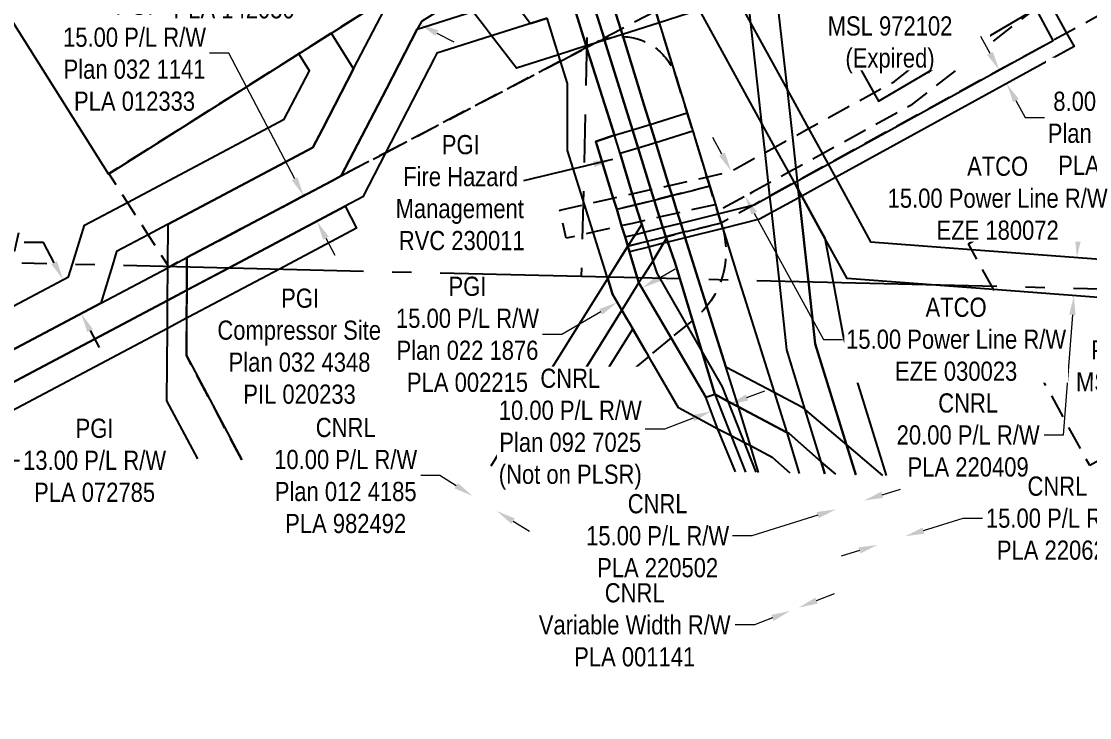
# Model space of a CAD drawing. Extents: x 392739 to 396293, y 6076770 to 6079693.
# Drawn here: x 393397 to 393954, y 6076770 to 6077133 of the extents above; entities that cross this region are included whole.
import ezdxf

# ---------------------------------------------------------------- set-up
doc = ezdxf.new("R2010")
doc.units = 0
doc.header["$LTSCALE"] = 5
doc.header["$PDSIZE"] = 0.5
for name, pattern in [('foc-ACCESSROAD', [3.75, 2.5, -1.25]), ('foc-FLOWLINE', [3.75, 2.5, -1.25]), ('foc-LSD', [8, 5, -3]), ('foc-QUARTERLINE', [33, 25, -3, 2, -3])]:
    doc.linetypes.add(name, pattern=pattern)
doc.layers.get('Defpoints').update_dxf_attribs({"color": 9})
for name, color, linetype in [('AS-TELUS', 224, 'foc-TEL'), ('C-RW', 13, 'Continuous'), ('C-WS', 13, 'foc-ACCESSROAD'), ('F-AR', 190, 'foc-ACCESSROAD'), ('F-EZE', 190, 'foc-FLOWLINE'), ('F-RW', 190, 'Continuous'), ('F-VCE', 190, 'foc-FLOWLINE'), ('F-WS', 190, 'foc-ACCESSROAD'), ('L-SECQ', 8, 'foc-QUARTERLINE'), ('L-SECTION-LSD', 7, 'foc-LSD')]:
    doc.layers.add(name, color=color, linetype=linetype)
for name, color, linetype, lineweight in [('C-AR-T', 13, 'Continuous', 9), ('C-RW-T', 13, 'Continuous', 9), ('C-WS-T', 13, 'Continuous', 9), ('F-RW-T', 190, 'Continuous', 9), ('F-WS-T', 190, 'Continuous', 9)]:
    doc.layers.add(name, color=color, linetype=linetype, lineweight=lineweight)
doc.styles.add('80CG', font='ARIALN.TTF', dxfattribs={"height": 10})
doc.styles.add('80L', font='ARIALN.TTF', dxfattribs={"height": 10})
doc.styles.add('foc-LtypeFont', font='ARIALN.TTF', dxfattribs={"height": 7.35})
doc.linetypes.add('foc-TEL', pattern='A,2,-1,["T",foc-LtypeFont,S=0.2,R=0,X=-0.425,Y=-0.75],-1.24,8', length=12.24)
doc.dimstyles.new('Compass 5 000', dxfattribs={"dimscale": 5, "dimtxt": 9, "dimasz": 2, "dimexe": 0.2, "dimexo": 0.0625, "dimgap": 0.5, "dimtad": 0, "dimtih": 1, "dimtoh": 1, "dimzin": 0, "dimdsep": 46, "dimtxsty": '80CG', "dimcen": 0.1, "dimse1": 1, "dimse2": 1, "dimclrd": 256, "dimclrt": 256, "dimaunit": 1, "dimadec": 4, "dimazin": 0, "dimtfac": 0.06, "dimtofl": 0, "dimtmove": 0, "dimatfit": 1, "dimfxl": 0.2, "dimtolj": 1, "dimtzin": 0, "dimlwd": -1, "dimarcsym": 0})

# ---------------------------------------------------------------- blocks, each defined once
blk = doc.blocks.new('*D27')
at = {"layer": 'Defpoints', "color": 0, "transparency": 16777216}
for p in [(393396.43, 6076986.44), (393428.4, 6076980.71), (393405.77, 6076968.76)]:
    blk.add_point(p, dxfattribs=at)
at = {"layer": 'F-AR', "transparency": 16777216}
for p, q in [((393408.78, 6077017.84), (393398.78, 6077017.84)), ((393414.39, 6077007.24), (393408.78, 6077017.84)), ((393433.07, 6076971.87), (393437.74, 6076963.03))]:
    blk.add_line(p, q, dxfattribs=at)
for points in [[(393415.86, 6077008.01), (393412.91, 6077006.46), (393419.06, 6076998.39)], [(393434.54, 6076972.65), (393431.6, 6076971.09), (393428.4, 6076980.71)]]:
    blk.add_solid(points, dxfattribs=at)
at = {"layer": 'F-AR', "transparency": 16777216, "insert": (393359.24, 6077017.84), "char_height": 10, "attachment_point": 5, "style": '80CG', "bg_fill": 3, "box_fill_scale": 1.1, "bg_fill_color": 256, "bg_fill_true_color": 13158600, "bg_fill_transparency": 0}
blk.add_mtext('\\A1;Shell\\P20.00 P/L R/W\\PPLA 160518', dxfattribs=at)
blk = doc.blocks.new('*D33')
at = {"layer": 'Defpoints', "color": 0, "transparency": 16777216}
for p in [(393544.32, 6077042.09), (393545.46, 6077042.69), (393552.42, 6077029.44)]:
    blk.add_point(p, dxfattribs=at)
at = {"layer": 'F-RW-T', "transparency": 16777216}
for p, q in [((393505.33, 6077116.33), (393495.33, 6077116.33)), ((393539.67, 6077050.94), (393505.33, 6077116.33)), ((393555.93, 6077019.98), (393560.58, 6077011.13))]:
    blk.add_line(p, q, dxfattribs=at)
for points in [[(393541.14, 6077051.72), (393538.19, 6077050.17), (393544.32, 6077042.09)], [(393557.4, 6077020.76), (393554.45, 6077019.21), (393551.28, 6077028.83)]]:
    blk.add_solid(points, dxfattribs=at)
at = {"layer": 'F-RW-T', "transparency": 16777216, "insert": (393456.24, 6077116.33), "char_height": 10, "attachment_point": 5, "style": '80CG'}
blk.add_mtext('\\A1;PGI\\P15.00 P/L R/W\\PPlan 032 1141\\PPLA 012333', dxfattribs=at)
blk = doc.blocks.new('*D47')
at = {"layer": 'Defpoints', "color": 0, "transparency": 16777216}
for p in [(393775.52, 6077059.66), (393782.72, 6077046.5), (393774.24, 6077041.85)]:
    blk.add_point(p, dxfattribs=at)
at = {"layer": 'F-RW-T', "transparency": 16777216}
for p, q in [((393762.23, 6077063.78), (393757.43, 6077072.55)), ((393779.04, 6077033.08), (393815.06, 6076967.29)), ((393815.06, 6076967.29), (393825.06, 6076967.29))]:
    blk.add_line(p, q, dxfattribs=at)
for points in [[(393763.7, 6077064.58), (393760.77, 6077062.98), (393767.04, 6077055.01)], [(393780.5, 6077033.88), (393777.58, 6077032.28), (393774.24, 6077041.85)]]:
    blk.add_solid(points, dxfattribs=at)
at = {"layer": 'F-RW-T', "transparency": 16777216, "insert": (393884.2, 6076967.29), "char_height": 10, "attachment_point": 5, "style": '80CG', "bg_fill": 3, "box_fill_scale": 1.1, "bg_fill_color": 256, "bg_fill_true_color": 13158600, "bg_fill_transparency": 0}
blk.add_mtext('\\A1;ATCO\\P15.00 Power Line R/W\\PEZE 030023', dxfattribs=at)
blk = doc.blocks.new('*D48')
at = {"layer": 'Defpoints', "color": 0, "transparency": 16777216}
for p in [(394037.68, 6077046.21), (394053.28, 6077038.74), (394038.32, 6077037.62)]:
    blk.add_point(p, dxfattribs=at)
at = {"layer": 'F-RW-T', "transparency": 16777216}
for p, q in [((394062.61, 6077048.07), (394072.58, 6077048.81)), ((394027.71, 6077045.46), (393964.97, 6077040.78))]:
    blk.add_line(p, q, dxfattribs=at)
for points in [[(394062.49, 6077049.73), (394062.73, 6077046.4), (394052.64, 6077047.32)], [(394027.59, 6077047.12), (394027.83, 6077043.8), (394037.68, 6077046.21)]]:
    blk.add_solid(points, dxfattribs=at)
at = {"layer": 'F-RW-T', "transparency": 16777216, "insert": (393905.83, 6077040.78), "char_height": 10, "attachment_point": 5, "style": '80CG', "bg_fill": 3, "box_fill_scale": 1.1, "bg_fill_color": 256, "bg_fill_true_color": 13158600, "bg_fill_transparency": 0}
blk.add_mtext('\\A1;ATCO\\P15.00 Power Line R/W\\PEZE 180072', dxfattribs=at)
blk = doc.blocks.new('*D50')
at = {"layer": 'Defpoints', "color": 0, "transparency": 16777216}
for p in [(393910.58, 6077100.48), (393830.97, 6077066), (393834.83, 6077058.96)]:
    blk.add_point(p, dxfattribs=at)
at = {"layer": 'F-RW-T', "transparency": 16777216}
for p, q in [((393901.91, 6077116.29), (393897.1, 6077125.06)), ((393915.38, 6077091.71), (393920.19, 6077082.94)), ((393920.19, 6077082.94), (393930.19, 6077082.94))]:
    blk.add_line(p, q, dxfattribs=at)
for points in [[(393903.37, 6077117.09), (393900.45, 6077115.49), (393906.72, 6077107.52)], [(393916.84, 6077092.51), (393913.92, 6077090.91), (393910.58, 6077100.48)]]:
    blk.add_solid(points, dxfattribs=at)
at = {"layer": 'F-RW-T', "transparency": 16777216, "insert": (393968.89, 6077082.94), "char_height": 10, "attachment_point": 5, "style": '80CG', "bg_fill": 3, "box_fill_scale": 1.1, "bg_fill_color": 256, "bg_fill_true_color": 13158600, "bg_fill_transparency": 0}
blk.add_mtext('\\A1;PGI\\P8.00 P/L R/W\\PPlan 032 4362\\PPLA 030844', dxfattribs=at)
blk = doc.blocks.new('*D57')
at = {"layer": 'Defpoints', "color": 0, "transparency": 16777216}
for p in [(393707.72, 6076986.61), (393725.6, 6076985.41), (393712.72, 6076977.96)]:
    blk.add_point(p, dxfattribs=at)
at = {"layer": 'F-RW-T', "transparency": 16777216}
for p, q in [((393729.25, 6076999.06), (393737.91, 6077004.07)), ((393699.06, 6076981.6), (393678.77, 6076969.86)), ((393678.77, 6076969.86), (393668.77, 6076969.86))]:
    blk.add_line(p, q, dxfattribs=at)
for points in [[(393728.42, 6077000.5), (393730.09, 6076997.62), (393720.6, 6076994.05)], [(393698.23, 6076983.04), (393699.9, 6076980.16), (393707.72, 6076986.61)]]:
    blk.add_solid(points, dxfattribs=at)
at = {"layer": 'F-RW-T', "transparency": 16777216, "insert": (393629.68, 6076969.86), "char_height": 10, "attachment_point": 5, "style": '80CG'}
blk.add_mtext('\\A1;\\A1;PGI\\P15.00 P/L R/W\\PPlan 022 1876\\PPLA 002215', dxfattribs=at)
blk = doc.blocks.new('*D61')
at = {"layer": 'Defpoints', "color": 0, "transparency": 16777216}
for p in [(393400.32, 6076948.86), (393406.37, 6076937.45), (393376.97, 6076921.87)]:
    blk.add_point(p, dxfattribs=at)
at = {"layer": 'F-AR', "transparency": 16777216}
for p, q in [((393366.24, 6076942.11), (393361.56, 6076950.95)), ((393381.65, 6076913.03), (393386.34, 6076904.2)), ((393386.34, 6076904.2), (393396.34, 6076904.2))]:
    blk.add_line(p, q, dxfattribs=at)
for points in [[(393367.71, 6076942.89), (393364.77, 6076941.33), (393370.93, 6076933.27)], [(393383.13, 6076913.81), (393380.18, 6076912.25), (393376.97, 6076921.87)]]:
    blk.add_solid(points, dxfattribs=at)
at = {"layer": 'F-AR', "transparency": 16777216, "insert": (393435.42, 6076904.2), "char_height": 10, "attachment_point": 5, "style": '80CG', "bg_fill": 3, "box_fill_scale": 1.1, "bg_fill_color": 256, "bg_fill_true_color": 13158600, "bg_fill_transparency": 0}
blk.add_mtext('\\A1;PGI\\P13.00 P/L R/W\\PPLA 072785', dxfattribs=at)
blk = doc.blocks.new('*D67')
at = {"layer": 'C-AR-T', "transparency": 16777216}
for p, q in [((393947.82, 6077019.94), (393948.57, 6077029.91)), ((393944.78, 6076980.06), (393940.02, 6076917.41)), ((393940.02, 6076917.41), (393930.02, 6076917.41))]:
    blk.add_line(p, q, dxfattribs=at)
for points in [[(393946.15, 6077020.07), (393949.48, 6077019.81), (393947.06, 6077009.97)], [(393943.12, 6076980.19), (393946.45, 6076979.93), (393945.54, 6076990.03)]]:
    blk.add_solid(points, dxfattribs=at)
at = {"layer": 'Defpoints', "color": 0, "transparency": 16777216}
for p in [(393947.86, 6077009.91), (393945.54, 6076990.03), (393946.35, 6076989.97)]:
    blk.add_point(p, dxfattribs=at)
at = {"layer": 'C-AR-T', "transparency": 16777216, "insert": (393890.48, 6076917.41), "char_height": 10, "attachment_point": 5, "style": '80CG'}
blk.add_mtext('\\A1;CNRL\\P20.00 P/L R/W\\PPLA 220409', dxfattribs=at)
blk = doc.blocks.new('*D68')
at = {"layer": 'C-AR-T', "transparency": 16777216}
for p, q in [((393845.7, 6076886.29), (393855.24, 6076889.29)), ((393812.15, 6076875.73), (393777.81, 6076864.92)), ((393777.81, 6076864.92), (393767.81, 6076864.92))]:
    blk.add_line(p, q, dxfattribs=at)
for points in [[(393845.2, 6076887.88), (393846.2, 6076884.7), (393836.16, 6076883.29)], [(393811.65, 6076877.32), (393812.65, 6076874.14), (393821.69, 6076878.73)]]:
    blk.add_solid(points, dxfattribs=at)
at = {"layer": 'Defpoints', "color": 0, "transparency": 16777216}
for p in [(393821.69, 6076878.73), (393824.1, 6076871.07), (393838.58, 6076875.62)]:
    blk.add_point(p, dxfattribs=at)
at = {"layer": 'C-AR-T', "transparency": 16777216, "insert": (393728.73, 6076864.92), "char_height": 10, "attachment_point": 5, "style": '80CG'}
blk.add_mtext('\\A1;CNRL\\P15.00 P/L R/W\\PPLA 220502', dxfattribs=at)
blk = doc.blocks.new('*D69')
at = {"layer": 'C-AR-T', "transparency": 16777216}
for p, q in [((393867.23, 6076867.64), (393887.89, 6076874.06)), ((393887.89, 6076874.06), (393897.89, 6076874.06)), ((393833.81, 6076857.26), (393824.26, 6076854.29))]:
    blk.add_line(p, q, dxfattribs=at)
for points in [[(393866.73, 6076869.23), (393867.72, 6076866.05), (393857.68, 6076864.67)], [(393833.31, 6076858.85), (393834.3, 6076855.67), (393843.36, 6076860.23)]]:
    blk.add_solid(points, dxfattribs=at)
at = {"layer": 'Defpoints', "color": 0, "transparency": 16777216}
for p in [(393857.68, 6076864.67), (393861.51, 6076852.32), (393847.2, 6076847.87)]:
    blk.add_point(p, dxfattribs=at)
at = {"layer": 'C-AR-T', "transparency": 16777216, "insert": (393936.98, 6076874.06), "char_height": 10, "attachment_point": 5, "style": '80CG'}
blk.add_mtext('\\A1;CNRL\\P15.00 P/L R/W\\PPLA 220622', dxfattribs=at)
blk = doc.blocks.new('*D74')
at = {"layer": 'C-RW-T', "transparency": 16777216}
for p, q in [((393615.3, 6076896.3), (393605.3, 6076896.3)), ((393623.79, 6076891.01), (393615.3, 6076896.3)), ((393653.45, 6076872.54), (393661.94, 6076867.26))]:
    blk.add_line(p, q, dxfattribs=at)
for points in [[(393624.67, 6076892.43), (393622.91, 6076889.6), (393632.28, 6076885.73)], [(393654.33, 6076873.96), (393652.57, 6076871.13), (393644.96, 6076877.83)]]:
    blk.add_solid(points, dxfattribs=at)
at = {"layer": 'Defpoints', "color": 0, "transparency": 16777216}
for p in [(393632.28, 6076885.73), (393632.9, 6076886.72), (393645.58, 6076878.82)]:
    blk.add_point(p, dxfattribs=at)
at = {"layer": 'C-RW-T', "transparency": 16777216, "insert": (393566.22, 6076896.3), "char_height": 10, "attachment_point": 5, "style": '80CG'}
blk.add_mtext('\\A1;CNRL\\P10.00 P/L R/W\\PPlan 012 4185\\PPLA 982492', dxfattribs=at)
blk = doc.blocks.new('*D76')
at = {"layer": 'C-AR-T', "transparency": 16777216}
for p, q in [((393811.49, 6076831.15), (393820.8, 6076834.8)), ((393788.49, 6076822.14), (393779.18, 6076818.49)), ((393779.18, 6076818.49), (393769.18, 6076818.49))]:
    blk.add_line(p, q, dxfattribs=at)
for points in [[(393810.88, 6076832.7), (393812.1, 6076829.6), (393802.18, 6076827.5)], [(393787.88, 6076823.69), (393789.09, 6076820.59), (393797.8, 6076825.79)]]:
    blk.add_solid(points, dxfattribs=at)
at = {"layer": 'Defpoints', "color": 0, "transparency": 16777216}
for p in [(393786.77, 6076866.81), (393782.39, 6076865.1), (393797.8, 6076825.79)]:
    blk.add_point(p, dxfattribs=at)
at = {"layer": 'C-AR-T', "transparency": 16777216, "insert": (393716.78, 6076818.49), "char_height": 10, "attachment_point": 5, "style": '80CG'}
blk.add_mtext('\\A1;CNRL\\PVariable Width R/W\\PPLA 001141', dxfattribs=at)
blk = doc.blocks.new('*D91')
at = {"layer": 'C-RW-T', "transparency": 16777216}
for p, q in [((393557.22, 6077156.15), (393547.22, 6077156.15)), ((393578.26, 6077145.26), (393557.22, 6077156.15)), ((393613.69, 6077126.91), (393622.57, 6077122.32))]:
    blk.add_line(p, q, dxfattribs=at)
for points in [[(393579.03, 6077146.74), (393577.5, 6077143.78), (393587.14, 6077140.66)], [(393614.46, 6077128.39), (393612.93, 6077125.43), (393604.81, 6077131.51)]]:
    blk.add_solid(points, dxfattribs=at)
at = {"layer": 'Defpoints', "color": 0, "transparency": 16777216}
for p in [(393587.14, 6077140.66), (393577.23, 6077121.51), (393594.9, 6077112.37)]:
    blk.add_point(p, dxfattribs=at)
at = {"layer": 'C-RW-T', "transparency": 16777216, "insert": (393508.13, 6077156.15), "char_height": 10, "attachment_point": 5, "style": '80CG'}
blk.add_mtext('\\A1;CNRL\\P15.00 P/L R/W\\PPLA 142030', dxfattribs=at)
blk = doc.blocks.new('*D97')
at = {"layer": 'C-RW-T', "transparency": 16777216}
for p, q in [((393775.27, 6076936.94), (393784.61, 6076940.51)), ((393747.24, 6076926.22), (393732.3, 6076920.51)), ((393732.3, 6076920.51), (393722.3, 6076920.51))]:
    blk.add_line(p, q, dxfattribs=at)
for points in [[(393774.68, 6076938.49), (393775.87, 6076935.38), (393765.93, 6076933.37)], [(393746.64, 6076927.78), (393747.84, 6076924.66), (393756.58, 6076929.79)]]:
    blk.add_solid(points, dxfattribs=at)
at = {"layer": 'Defpoints', "color": 0, "transparency": 16777216}
for p in [(393756.58, 6076929.79), (393757.34, 6076927.8), (393766.69, 6076931.37)]:
    blk.add_point(p, dxfattribs=at)
at = {"layer": 'C-RW-T', "transparency": 16777216, "insert": (393683.21, 6076920.51), "char_height": 10, "attachment_point": 5, "style": '80CG', "bg_fill": 3, "box_fill_scale": 1.1, "bg_fill_color": 256, "bg_fill_true_color": 13158600, "bg_fill_transparency": 0}
blk.add_mtext('\\A1;CNRL\\P10.00 P/L R/W\\PPlan 092 7025\\P(Not on PLSR)', dxfattribs=at)

msp = doc.modelspace()

# ---------------------------------------------------------------- linework, layer by layer
at = {"layer": 'AS-TELUS', "flags": 128}
msp.add_lwpolyline([(393906.208, 6077191.967), (393815.464, 6077141.96), (393843.793, 6077091.395), (393962.816, 6077161.494), (394045.48, 6077010.787), (394068.219, 6076995.722), (394089.637, 6076991.229), (394141.898, 6077019.714), (394153.299, 6077057.879)], dxfattribs=at)
at = {"layer": 'C-RW', "flags": 128}
for points in [[(393763.485, 6077157.054), (393777.277, 6077131.908), (393796.162, 6077097.481), (393807.342, 6077077.102), (393814.555, 6077063.953), (393817.495, 6077058.594), (393821.364, 6077051.554), (393830.979, 6077034.007), (393839.676, 6077018.143), (393892.294, 6077014.137), (393975.583, 6077007.799)], [(393489.192, 6076904.989), (393473.112, 6076935.318), (393473.339, 6076972.949), (393473.428, 6076987.586), (393473.531, 6077004.611), (393473.535, 6077005.338), (393473.538, 6077005.905), (393473.668, 6077027.309), (393549.133, 6077067.24), (393554.09, 6077076.814), (393570.365, 6077108.248), (393590.408, 6077146.963)], [(393626.496, 6077146.125), (393605.675, 6077132.959), (393603.475, 6077128.945), (393587.407, 6077097.878), (393563.958, 6077052.541), (393558.858, 6077049.781), (393483.562, 6077009.92), (393483.533, 6077005.097), (393483.459, 6076992.901), (393483.37, 6076978.266), (393483.253, 6076958.88), (393512.118, 6076904.44)], [(393781.262, 6076897.985), (393777.068, 6076911.818), (393770.862, 6076932.071), (393764.266, 6076952.997), (393749.903, 6076998.697), (393743.141, 6077020.226), (393742.247, 6077023.091), (393740.756, 6077027.878), (393739.087, 6077033.079), (393736.246, 6077042.169), (393734.637, 6077047.425), (393727.809, 6077069.74), (393724.878, 6077079.318), (393721.736, 6077089.148), (393710.348, 6077126.179), (393709.509, 6077128.721), (393704.398, 6077145.287)], [(393704.398, 6077145.287), (393709.509, 6077128.721), (393710.348, 6077126.179), (393721.736, 6077089.148), (393724.878, 6077079.318), (393727.809, 6077069.74), (393734.637, 6077047.425), (393736.246, 6077042.169), (393739.087, 6077033.079), (393740.756, 6077027.878), (393742.247, 6077023.091), (393743.141, 6077020.226), (393749.903, 6076998.697), (393764.266, 6076952.997), (393789.435, 6076939.701), (393803.889, 6076932.066), (393805.628, 6076930.591), (393827.179, 6076912.312), (393845.9, 6076896.435)], [(393790.712, 6077146.723), (393796.162, 6077097.481), (393798.928, 6077072.489), (393800.714, 6077056.364), (393801.443, 6077049.773), (393801.927, 6077045.399), (393802.397, 6077041.151), (393807.248, 6076997.321), (393810.834, 6076964.932), (393827.179, 6076912.312), (393832.008, 6076896.768)], [(393974.094, 6076987.861), (393903.728, 6076993.209), (393869.037, 6076995.839), (393827.369, 6076999.014), (393813.453, 6077024.385), (393803.829, 6077041.929), (393801.927, 6077045.397), (393799.974, 6077048.954), (393797.02, 6077054.341), (393789.807, 6077067.49), (393783.04, 6077079.826), (393750.618, 6077138.933), (393729.568, 6077132.226), (393710.348, 6077126.179), (393701.11, 6077123.203), (393695.744, 6077121.519), (393691.505, 6077120.184), (393677.085, 6077115.549), (393655.173, 6077108.606), (393642.262, 6077125.496), (393638.611, 6077130.252), (393632.536, 6077138.193)], [(393641.989, 6076901.325), (393660.115, 6076930.498), (393702.715, 6076998.983), (393703.24, 6076999.817), (393710.826, 6077011.985), (393713.254, 6077015.835), (393717.174, 6077021.978), (393720.469, 6077027.143), (393719.92, 6077028.768), (393717.192, 6077037.387), (393715.48, 6077043.121), (393709.273, 6077064.103), (393706.293, 6077073.642), (393696.172, 6077105.229), (393691.743, 6077119.413), (393691.505, 6077120.184), (393685.598, 6077139.304)], [(393695.134, 6077142.336), (393700.812, 6077124.162), (393701.11, 6077123.203), (393715.651, 6077076.402), (393718.606, 6077066.838), (393725.256, 6077045.305), (393726.942, 6077039.836), (393729.734, 6077030.975), (393731.491, 6077025.563), (393732.993, 6077020.777), (393733.293, 6077019.818), (393731.838, 6077017.409), (393726.194, 6077008.08), (393720.601, 6076999.4), (393718.966, 6076996.852), (393710.138, 6076982.487), (393679.843, 6076933.834), (393659.344, 6076900.909)], [(393821.489, 6076897.02), (393813.912, 6076903.44), (393797.163, 6076918.154), (393796.017, 6076918.755), (393770.862, 6076932.071), (393765.102, 6076935.071), (393758.565, 6076938.663), (393740.226, 6076998.929), (393737.636, 6077007.451), (393733.957, 6077017.929), (393733.293, 6077019.818), (393732.993, 6077020.777), (393731.491, 6077025.563), (393729.734, 6077030.975), (393726.942, 6077039.836), (393725.256, 6077045.305), (393718.606, 6077066.838), (393715.651, 6077076.402), (393701.11, 6077123.203), (393700.812, 6077124.162), (393695.134, 6077142.336)], [(393727.702, 6077138.253), (393729.568, 6077132.226), (393739.945, 6077098.75), (393744.192, 6077085.381), (393745.999, 6077079.332), (393747.118, 6077075.801), (393754.421, 6077051.889), (393755.884, 6077047.102), (393758.814, 6077037.51), (393760.28, 6077032.707), (393761.747, 6077027.905), (393762.627, 6077025.025), (393771.056, 6076998.189), (393773.815, 6076989.417), (393789.435, 6076939.701), (393796.017, 6076918.755), (393802.451, 6076897.477)], [(393815.891, 6076897.154), (393813.912, 6076903.44), (393805.628, 6076930.591), (393796.096, 6076961.829), (393792.128, 6076997.683), (393788.183, 6077033.346), (393787.229, 6077041.963), (393786.498, 6077048.57), (393784.714, 6077064.695), (393783.04, 6077079.826), (393777.277, 6077131.908), (393776.207, 6077141.575)], [(393658.129, 6077137.651), (393662.511, 6077131.923), (393671.171, 6077134.674)], [(393769.213, 6076898.274), (393760.106, 6076920.572), (393753.788, 6076937.097), (393718.944, 6076996.809), (393718.089, 6076999.46), (393714.123, 6077012.948), (393713.254, 6077015.835), (393711.766, 6077020.626), (393709.958, 6077026.515), (393707.422, 6077035.108), (393705.564, 6077040.906), (393696.47, 6077070.462), (393706.293, 6077073.642), (393715.664, 6077076.412), (393724.878, 6077079.318), (393744.192, 6077085.381), (393745.999, 6077079.332), (393747.118, 6077075.801), (393727.809, 6077069.74), (393718.615, 6077066.845), (393709.273, 6077064.103), (393715.482, 6077043.124), (393717.192, 6077037.387), (393719.925, 6077028.774), (393720.469, 6077027.143), (393721.722, 6077023.115), (393723.212, 6077018.329), (393724.064, 6077015.356), (393726.194, 6077008.08), (393731.839, 6077017.408), (393733.293, 6077019.818), (393733.957, 6077017.929), (393737.636, 6077007.451), (393740.226, 6076998.929), (393758.565, 6076938.663), (393767.08, 6076916.972), (393774.471, 6076898.148)], [(393832.008, 6076896.768), (393827.179, 6076912.312), (393810.834, 6076964.932), (393807.248, 6076997.321), (393802.397, 6077041.151), (393801.927, 6077045.399), (393803.828, 6077041.931), (393813.449, 6077024.378), (393815.834, 6077020.025), (393820.137, 6076997.012), (393825.573, 6076968.019), (393847.824, 6076896.388)], [(393726.194, 6077008.08), (393728.393, 6077001.694), (393762.274, 6076942.568), (393779.869, 6076898.018)], [(393659.328, 6076900.909), (393679.839, 6076933.842), (393710.138, 6076982.487), (393715.784, 6076972.695), (393692.969, 6076936.055), (393670.911, 6076900.631)]]:
    msp.add_lwpolyline(points, dxfattribs=at)
at = {"layer": 'C-WS', "flags": 128}
for points in [[(393642.702, 6077795.325), (393648.457, 6077795.181), (393653.362, 6077795.065), (393657.398, 6077794.969), (393718.55, 6077793.52), (393724.098, 6077793.389), (393772.588, 6077705.027), (393782.291, 6077687.349), (393790.882, 6077671.698), (393839.547, 6077583.024), (393846.798, 6077569.832), (393853.409, 6077557.762), (393854.542, 6077555.694), (393860.805, 6077544.286), (393879.014, 6077511.103), (393888.63, 6077493.581), (393944.665, 6077391.485), (393952.023, 6077378.08), (393959.371, 6077364.691), (393966.733, 6077351.278), (393976.907, 6077332.743), (393996.7, 6077296.683), (394003.935, 6077283.569), (394000.596, 6077281.808), (393985.335, 6077273.736), (393971.919, 6077266.704), (393970.353, 6077265.823), (393963.619, 6077262.308), (393946.385, 6077253.232), (393942.991, 6077251.496), (393933.308, 6077246.383), (393922.764, 6077240.832), (393922.029, 6077240.437), (393909.275, 6077233.74), (393892.551, 6077224.96), (393889.053, 6077223.109), (393885.657, 6077221.3), (393884.741, 6077220.826), (393878.954, 6077217.753), (393863.842, 6077209.803), (393796.727, 6077174.513), (393778.927, 6077165.166), (393765.605, 6077158.167), (393763.485, 6077157.054), (393727.702, 6077138.253), (393709.509, 6077128.721), (393700.812, 6077124.162), (393695.744, 6077121.519), (393691.743, 6077119.413), (393678.082, 6077112.255), (393586.946, 6077064.534), (393563.958, 6077052.541), (393558.858, 6077049.781), (393483.562, 6077009.92), (393474.853, 6077005.306), (393474.136, 6077004.932), (393473.897, 6077005.33), (393473.538, 6077005.905), (393463.307, 6077021.826), (393452.491, 6077038.669), (393442.875, 6077053.643), (393528.295, 6077107.673), (393590.408, 6077146.963), (393614.277, 6077162.064), (393631.248, 6077172.796), (393645.971, 6077182.109), (393654.729, 6077187.64), (393667.926, 6077195.997), (393676.82, 6077201.716), (393685.588, 6077207.29), (393703.198, 6077218.491), (393707.219, 6077221.017), (393720.21, 6077229.181), (393724.15, 6077231.652), (393732.889, 6077237.18), (393737.004, 6077239.787), (393749.539, 6077247.689), (393762.428, 6077255.831), (393779.709, 6077266.652), (393780.036, 6077266.857), (393782.882, 6077268.685), (393769.796, 6077289.225), (393768.554, 6077291.462), (393759.294, 6077306.015), (393756.994, 6077309.632), (393753.689, 6077315.025), (393753.251, 6077315.509), (393752.325, 6077316.973), (393745.646, 6077327.668), (393744.763, 6077328.94), (393705.53, 6077391.144), (393702.807, 6077395.485), (393694.835, 6077408.116), (393689.143, 6077417.129), (393681.169, 6077429.782), (393678.049, 6077434.722), (393673.185, 6077442.43), (393670.661, 6077446.42), (393669.504, 6077448.254), (393668.988, 6077449.082), (393659.357, 6077464.261), (393641.614, 6077492.358), (393636.289, 6077500.779), (393568.08, 6077608.81), (393573.894, 6077623.343), (393577.117, 6077631.399), (393580.462, 6077639.761), (393592.737, 6077670.44), (393599.748, 6077687.964), (393601.896, 6077693.334), (393608.952, 6077710.97), (393616.042, 6077728.69), (393618.114, 6077733.868), (393624.589, 6077750.053), (393638.224, 6077784.135), (393642.127, 6077793.887), (393642.702, 6077795.325)], [(393911.924, 6077171.959), (393912.791, 6077170.399), (393916.914, 6077172.54), (393922.235, 6077162.952), (393929.506, 6077149.348), (393929.815, 6077148.774), (393930.274, 6077149.025), (393947.105, 6077158.254), (393963.963, 6077167.498), (393973.587, 6077149.884), (393975.036, 6077147.266), (393975.961, 6077145.592), (393959.786, 6077136.713), (393941.788, 6077126.831), (393934.778, 6077122.981), (393909.038, 6077108.901), (393817.495, 6077058.594), (393799.968, 6077048.963), (393778.96, 6077037.418), (393761.747, 6077027.905), (393760.28, 6077032.707), (393758.814, 6077037.51), (393755.884, 6077047.102), (393754.421, 6077051.889), (393747.118, 6077075.801), (393745.999, 6077079.332), (393744.192, 6077085.381), (393739.945, 6077098.75), (393729.578, 6077132.217), (393727.702, 6077138.253), (393763.486, 6077157.049), (393796.728, 6077174.511), (393863.842, 6077209.803), (393878.955, 6077217.753), (393884.743, 6077220.824), (393911.924, 6077171.959)], [(394043.661, 6076950.692), (393953.808, 6076901.565), (393902.731, 6076995.032), (393890.648, 6077017.15), (393992.986, 6077073.059), (394010.455, 6077082.668), (394014.287, 6077075.675), (394038.828, 6077030.9), (394041.409, 6076996.598), (394041.649, 6076991.705), (394043.661, 6076950.692)]]:
    msp.add_lwpolyline(points, close=True, dxfattribs=at)
at = {"layer": 'C-WS', "linetype": 'Continuous', "flags": 128}
msp.add_lwpolyline([(393301.867, 6077277.033), (393442.667, 6077053.374), (393528.122, 6077107.345), (393590.408, 6077146.963)], dxfattribs=at)
at = {"layer": 'F-EZE', "flags": 128}
msp.add_lwpolyline([(393773.778, 6077041.594), (393761.267, 6077034.735), (393759.642, 6077037.699), (393759.261, 6077037.61), (393758.814, 6077037.51), (393739.604, 6077033.17), (393739.08, 6077033.072), (393730.296, 6077031.075), (393729.726, 6077030.967), (393720.692, 6077028.896), (393719.895, 6077028.744), (393715.575, 6077027.74), (393710.503, 6077026.592), (393709.91, 6077026.469), (393695.832, 6077023.277), (393695.108, 6077023.123), (393681.065, 6077019.941), (393677.758, 6077034.569), (393690.69, 6077037.488), (393691.359, 6077037.644), (393705.497, 6077040.841), (393706.028, 6077040.957), (393715.465, 6077043.108), (393716.1, 6077043.235), (393725.258, 6077045.306), (393725.791, 6077045.428), (393734.637, 6077047.425), (393735.112, 6077047.532), (393754.421, 6077051.889), (393754.794, 6077051.973), (393766.237, 6077054.565), (393769.265, 6077056.225), (393773.664, 6077058.637), (393789.806, 6077067.487), (393807.342, 6077077.102), (393852.152, 6077101.672), (393918.356, 6077153.205), (393919.03, 6077153.715), (393929.505, 6077149.346), (393930.274, 6077149.025), (393934.928, 6077147.083), (393932.002, 6077144.802), (393925.655, 6077139.868), (393860.416, 6077089.099), (393814.555, 6077063.953), (393797.019, 6077054.339), (393778.207, 6077044.024), (393773.778, 6077041.594)], close=True, dxfattribs=at)
at = {"layer": 'F-RW', "flags": 128}
for points in [[(393932.002, 6077144.802), (393941.788, 6077126.831), (393945.652, 6077119.809), (393821.363, 6077051.561), (393803.824, 6077041.934), (393781.871, 6077029.88), (393762.627, 6077025.025), (393743.141, 6077020.226), (393733.957, 6077017.929), (393733.593, 6077017.838), (393731.838, 6077017.408), (393724.044, 6077015.337), (393724.044, 6077015.337), (393714.129, 6077012.954), (393713.254, 6077015.835), (393711.766, 6077020.626), (393717.174, 6077021.978), (393721.722, 6077023.115), (393731.491, 6077025.563), (393740.756, 6077027.878), (393760.28, 6077032.707), (393778.96, 6077037.418), (393799.968, 6077048.963), (393817.495, 6077058.594), (393909.038, 6077108.901), (393934.778, 6077122.981), (393925.655, 6077139.868)], [(393333.36, 6076930.442), (393438.596, 6076986.126), (393473.531, 6077004.611), (393474.136, 6077004.932), (393474.853, 6077005.306), (393483.562, 6077009.92), (393558.858, 6077049.781), (393563.958, 6077052.541), (393587.407, 6077097.878), (393603.475, 6077128.945), (393632.536, 6077138.193)], [(393685.606, 6077139.307), (393691.506, 6077120.185), (393691.743, 6077119.413), (393696.172, 6077105.229), (393706.293, 6077073.642), (393696.47, 6077070.462), (393705.576, 6077040.916), (393707.422, 6077035.108), (393709.968, 6077026.524), (393711.766, 6077020.626), (393713.254, 6077015.835), (393714.121, 6077012.946), (393718.089, 6076999.46), (393718.937, 6076996.794), (393735.73, 6076968.008), (393753.788, 6076937.097), (393758.565, 6076938.663), (393765.102, 6076935.071), (393770.862, 6076932.071), (393796.017, 6076918.753), (393797.163, 6076918.154), (393813.912, 6076903.44), (393815.891, 6076897.154)], [(393671.171, 6077134.674), (393662.511, 6077131.923), (393642.262, 6077125.496), (393619.835, 6077118.38), (393613.773, 6077116.456), (393612.308, 6077113.621), (393586.946, 6077064.534), (393575.188, 6077041.49), (393565.986, 6077036.624), (393505.494, 6077004.569), (393483.459, 6076992.901), (393473.428, 6076987.586), (393341.726, 6076917.811)], [(393797.821, 6076897.588), (393788.745, 6076905.623), (393777.068, 6076911.818), (393773.619, 6076913.598), (393767.08, 6076916.972), (393760.106, 6076920.572), (393752.156, 6076924.861), (393739.532, 6076931.525), (393725.818, 6076955.306), (393724.067, 6076958.34), (393715.784, 6076972.695), (393710.138, 6076982.487), (393705.241, 6076990.865), (393702.714, 6076998.983), (393702.443, 6076999.836), (393695.127, 6077023.142), (393690.679, 6077037.478), (393681.843, 6077065.667), (393681.713, 6077100.69), (393678.082, 6077112.255), (393677.072, 6077115.541), (393671.173, 6077134.674)], [(393347.842, 6076908.379), (393341.726, 6076917.811), (393473.428, 6076987.586), (393483.459, 6076992.901), (393484.018, 6076993.197), (393505.494, 6077004.569), (393565.986, 6077036.624), (393571.907, 6077025.195), (393531.811, 6077003.936), (393484.411, 6076978.817), (393483.37, 6076978.266), (393473.34, 6076972.949), (393351.361, 6076908.295)]]:
    msp.add_lwpolyline(points, dxfattribs=at)
msp.add_lwpolyline([(393333.36, 6076930.442), (393332.997, 6076930.232), (393321.939, 6076947.018), (393323.994, 6076948.111), (393421.923, 6076999.929), (393423.954, 6077006.531), (393430.204, 6077026.864), (393452.491, 6077038.669), (393534.26, 6077081.986), (393547.333, 6077107.271), (393541.758, 6077116.132), (393558.66, 6077126.816), (393570.365, 6077108.246), (393554.09, 6077076.814), (393549.133, 6077067.24), (393473.668, 6077027.309), (393473.04, 6077026.976), (393463.307, 6077021.826), (393446.903, 6077013.146), (393444.719, 6077006.032), (393438.596, 6076986.126), (393333.36, 6076930.442)], close=True, dxfattribs=at)
at = {"layer": 'F-VCE', "flags": 128}
for points in [[(393710.044, 6077125.057), (393710.698, 6077125.04), (393711.09, 6077125.031), (393712.134, 6077124.969), (393713.176, 6077124.87), (393714.213, 6077124.735), (393715.245, 6077124.564), (393716.27, 6077124.356), (393717.287, 6077124.113), (393718.295, 6077123.833), (393719.293, 6077123.519), (393720.279, 6077123.169), (393721.253, 6077122.786), (393722.212, 6077122.368), (393723.155, 6077121.917), (393724.083, 6077121.434), (393724.993, 6077120.917), (393725.884, 6077120.37), (393726.755, 6077119.791), (393727.606, 6077119.182), (393728.434, 6077118.543), (393729.24, 6077117.876), (393730.022, 6077117.181), (393730.778, 6077116.458), (393731.509, 6077115.71), (393732.214, 6077114.937), (393732.89, 6077114.139), (393733.538, 6077113.318), (393734.157, 6077112.474), (393734.747, 6077111.61), (393735.304, 6077110.726), (393735.831, 6077109.822), (393736.326, 6077108.9), (393736.788, 6077107.962), (393737.32, 6077107.107), (393737.657, 6077106.082), (393738.299, 6077104.063), (393739.956, 6077098.761), (393744.192, 6077085.381), (393745.999, 6077079.332), (393747.118, 6077075.801), (393754.421, 6077051.889), (393755.884, 6077047.102), (393736.246, 6077042.171), (393726.942, 6077039.836), (393717.192, 6077037.387), (393707.422, 6077035.108), (393705.58, 6077040.92), (393696.47, 6077070.462), (393706.293, 6077073.642), (393696.21, 6077105.267), (393691.743, 6077119.413), (393695.852, 6077121.564), (393696.898, 6077122.018), (393697.834, 6077122.585), (393698.788, 6077123.056), (393699.775, 6077123.385), (393700.867, 6077123.924), (393701.778, 6077123.943), (393702.789, 6077124.209), (393703.81, 6077124.439), (393704.853, 6077124.466), (393705.875, 6077124.751), (393706.9, 6077125.028), (393707.953, 6077124.997), (393708.998, 6077125.045), (393710.044, 6077125.057)], [(393735.73, 6076968.008), (393724.067, 6076958.34), (393715.774, 6076972.678), (393710.119, 6076982.456), (393705.241, 6076990.865), (393702.714, 6076998.983), (393703.242, 6076999.817), (393710.834, 6077011.97), (393713.254, 6077015.835), (393723.212, 6077018.329), (393732.993, 6077020.777), (393742.248, 6077023.081), (393761.747, 6077027.905), (393762.341, 6077025.962), (393762.616, 6077025.021), (393762.8, 6077024.438), (393763.237, 6077022.932), (393763.497, 6077021.296), (393763.772, 6077019.716), (393763.989, 6077018.127), (393764.15, 6077016.533), (393764.254, 6077014.933), (393764.301, 6077013.33), (393764.29, 6077011.728), (393764.223, 6077010.125), (393764.099, 6077008.527), (393763.917, 6077006.934), (393763.68, 6077005.348), (393763.385, 6077003.773), (393763.035, 6077002.209), (393762.63, 6077000.657), (393762.169, 6076999.122), (393761.929, 6076998.409), (393761.654, 6076997.604), (393761.086, 6076996.105), (393760.464, 6076994.627), (393759.789, 6076993.173), (393759.064, 6076991.743), (393758.288, 6076990.34), (393757.463, 6076988.966), (393756.589, 6076987.622), (393755.668, 6076986.31), (393754.701, 6076985.031), (393754.338, 6076984.586), (393753.688, 6076983.787), (393752.633, 6076982.581), (393751.535, 6076981.414), (393750.396, 6076980.285), (393748.001, 6076978.154), (393746.84, 6076977.193), (393735.73, 6076968.008)]]:
    msp.add_lwpolyline(points, close=True, dxfattribs=at)
at = {"layer": 'F-WS'}
msp.add_lwpolyline([(393512.118, 6076904.44), (393483.253, 6076958.88), (393483.37, 6076978.266), (393483.459, 6076992.901), (393483.533, 6077005.097), (393483.562, 6077009.92), (393558.859, 6077049.776), (393563.958, 6077052.541), (393586.947, 6077064.529), (393678.082, 6077112.255), (393691.743, 6077119.413), (393696.172, 6077105.229), (393706.293, 6077073.642), (393696.47, 6077070.462), (393705.555, 6077040.897), (393707.422, 6077035.108), (393717.192, 6077037.387), (393726.942, 6077039.836), (393736.246, 6077042.17), (393755.884, 6077047.102), (393758.814, 6077037.51), (393760.28, 6077032.707), (393761.747, 6077027.905), (393742.247, 6077023.091), (393732.993, 6077020.777), (393723.212, 6077018.329), (393713.254, 6077015.835), (393703.24, 6076999.817), (393702.715, 6076998.983), (393705.241, 6076990.865), (393710.138, 6076982.487), (393715.784, 6076972.695), (393724.067, 6076958.34), (393698.224, 6076936.944), (393692.969, 6076936.055), (393679.843, 6076933.834), (393660.115, 6076930.498), (393641.989, 6076901.325)], dxfattribs=at)
at = {"layer": 'L-SECQ'}
msp.add_line((393285.53, 6077009.865), (394092.416, 6076990.49), dxfattribs=at)
at = {"layer": 'L-SECTION-LSD'}
msp.add_line((393707.975, 6077804.322), (393688.973, 6077000.18), dxfattribs=at)

# ---------------------------------------------------------------- texts
at = {"layer": 'C-WS-T', "insert": (393942.267, 6076983.529), "char_height": 10, "attachment_point": 1, "rotation": 359.96275, "style": '80L'}
msp.add_mtext_dynamic_manual_height_columns('\\pi21.10777;CNRL\\P\\pi12.37653;Plant Site\\P\\pi4.40927;MSL 220499', width=72.41335, gutter_width=50, heights=[0], dxfattribs=at)
at = {"layer": 'F-WS-T', "char_height": 9.99634, "attachment_point": 1, "rotation": 359.96275, "style": '80L'}
for s, insert in [('\\pi34.93385;PGI\\P\\pi14.84912;Fire Hazard \\P\\pi10.89422;Management\\P\\pi12.57505;RVC 230011', (393581.359, 6077073.793)), ('\\pi34.93385;PGI\\P\\pi1.74;Compressor Site\\P\\pi7.6212;Plan 032 4348\\P\\pi15.27529;PIL 020233', (393497.664, 6076993.767))]:
    msp.add_mtext_dynamic_manual_height_columns(s, width=87.71246, gutter_width=50, heights=[0], dxfattribs=dict(at, insert=insert))

# ---------------------------------------------------------------- dimensions: what is measured, and where the dimension line sits
at = {"layer": 'C-AR-T'}
for base, p1, p2, angle, text, picture, middle in [((393945.542, 6076990.031), (393947.861, 6077009.908), (393946.346, 6076989.97), 265.65357, 'CNRL\\P20.00 P/L R/W\\PPLA 220409', '*D67', (393890.483, 6076917.408)), ((393857.676, 6076864.675), (393847.198, 6076847.871), (393861.515, 6076852.319), 17.25771, 'CNRL\\P15.00 P/L R/W\\PPLA 220622', '*D69', (393936.976, 6076874.061)), ((393821.69, 6076878.732), (393838.577, 6076875.622), (393824.103, 6076871.066), 197.47276, 'CNRL\\P15.00 P/L R/W\\PPLA 220502', '*D68', (393728.726, 6076864.92)), ((393797.797, 6076825.787), (393786.772, 6076866.815), (393782.392, 6076865.098), 201.39878, 'CNRL\\PVariable Width R/W\\PPLA 001141', '*D76', (393716.781, 6076818.49))]:
    dim = msp.add_linear_dim(base=base, p1=p1, p2=p2, angle=angle, text=text, dimstyle='Compass 5 000', dxfattribs=at)
    dim.commit()
    dim.dimension.update_dxf_attribs({"geometry": picture, "text_midpoint": middle, "dimtype": 161})
at = {"layer": 'C-RW-T', "color": 5}
for base, p1, p2, angle, text, picture, middle in [((393587.144, 6077140.658), (393594.901, 6077112.368), (393577.233, 6077121.515), 152.62933, 'CNRL\\P15.00 P/L R/W\\PPLA 142030', '*D91', (393508.133, 6077156.151)), ((393632.282, 6076885.726), (393645.577, 6076878.823), (393632.9, 6076886.718), 148.08772, 'CNRL\\P10.00 P/L R/W\\PPlan 012 4185\\PPLA 982492', '*D74', (393566.219, 6076896.298))]:
    dim = msp.add_linear_dim(base=base, p1=p1, p2=p2, angle=angle, text=text, dimstyle='Compass 5 000', dxfattribs=at)
    dim.commit()
    dim.dimension.update_dxf_attribs({"geometry": picture, "text_midpoint": middle, "dimtype": 161})

# ---------------------------------------------------------------- leaders
at = {"layer": 'F-WS-T', "path_type": 1}
msp.add_leader([(393705.211, 6077060.924), (393658.83, 6077049.818)], dimstyle='Compass 5 000', override={"dimgap": 0.5, "dimtad": 0}, dxfattribs=at)

# ---------------------------------------------------------------- next in the draw order: texts
at = {"layer": 'C-RW-T', "insert": (393849.784, 6077145.759), "char_height": 10, "attachment_point": 5, "style": '80CG', "bg_fill": 3, "box_fill_scale": 1.15, "bg_fill_color": 256, "bg_fill_true_color": 256, "bg_fill_transparency": 0}
msp.add_mtext('\\A1;CNRL\\PCompressor Station\\PPlan 022 5626\\PMSL 972102\\P(Expired)', dxfattribs=at)

# ---------------------------------------------------------------- next in the draw order: dimensions: what is measured, and where the dimension line sits
at = {"layer": 'F-AR'}
for base, p1, p2, angle, text, picture, middle in [((393428.399, 6076980.711), (393396.426, 6076986.438), (393405.768, 6076968.755), 297.84724, 'Shell\\P20.00 P/L R/W\\PPLA 160518', '*D27', (393359.243, 6077017.842)), ((393376.97, 6076921.869), (393400.322, 6076948.855), (393406.367, 6076937.45), 297.92525, 'PGI\\P13.00 P/L R/W\\PPLA 072785', '*D61', (393435.423, 6076904.198))]:
    dim = msp.add_linear_dim(base=base, p1=p1, p2=p2, angle=angle, text=text, dimstyle='Compass 5 000', override={"dimtfill": 1}, dxfattribs=at)
    dim.commit()
    dim.dimension.update_dxf_attribs({"geometry": picture, "text_midpoint": middle, "dimtype": 161})
at = {"layer": 'F-RW-T'}
dim = msp.add_linear_dim(base=(393774.237, 6077041.854), p1=(393775.522, 6077059.656), p2=(393782.724, 6077046.5), angle=298.69872, text='ATCO\\P15.00 Power Line R/W\\PEZE 030023', dimstyle='Compass 5 000', override={"dimtfill": 1}, dxfattribs=at)
dim.commit()
dim.dimension.update_dxf_attribs({"geometry": '*D47', "text_midpoint": (393884.197, 6076967.294), "dimtype": 161})

# ---------------------------------------------------------------- next in the draw order: dimensions: what is measured, and where the dimension line sits
at = {"layer": 'C-RW-T'}
dim = msp.add_linear_dim(base=(393756.581, 6076929.792), p1=(393766.695, 6076931.374), p2=(393757.343, 6076927.799), angle=200.92111, text='CNRL\\P10.00 P/L R/W\\PPlan 092 7025\\P(Not on PLSR)', dimstyle='Compass 5 000', override={"dimtfill": 1}, dxfattribs=at)
dim.commit()
dim.dimension.update_dxf_attribs({"geometry": '*D97', "text_midpoint": (393683.213, 6076920.51), "dimtype": 161})
at = {"layer": 'F-RW-T'}
dim = msp.add_linear_dim(base=(393544.317, 6077042.088), p1=(393552.424, 6077029.437), p2=(393545.464, 6077042.69), angle=117.70611, text='PGI\\P15.00 P/L R/W\\PPlan 032 1141\\PPLA 012333', dimstyle='Compass 5 000', dxfattribs=at)
dim.commit()
dim.dimension.update_dxf_attribs({"geometry": '*D33', "text_midpoint": (393456.245, 6077116.326), "dimtype": 161})
dim = msp.add_linear_dim(base=(394037.682, 6077046.206), p1=(394053.278, 6077038.736), p2=(394038.322, 6077037.62), angle=184.26618, text='ATCO\\P15.00 Power Line R/W\\PEZE 180072', dimstyle='Compass 5 000', override={"dimtfill": 1}, dxfattribs=at)
dim.commit()
dim.dimension.update_dxf_attribs({"geometry": '*D48', "text_midpoint": (393905.834, 6077040.783), "dimtype": 161})

# ---------------------------------------------------------------- next in the draw order: dimensions: what is measured, and where the dimension line sits
dim = msp.add_linear_dim(base=(393910.576, 6077100.477), p1=(393830.97, 6077065.999), p2=(393834.83, 6077058.957), angle=298.72956, text='PGI\\P8.00 P/L R/W\\PPlan 032 4362\\PPLA 030844', dimstyle='Compass 5 000', override={"dimtfill": 1}, dxfattribs=at)
dim.commit()
dim.dimension.update_dxf_attribs({"geometry": '*D50', "text_midpoint": (393968.893, 6077082.939), "dimtype": 161})
at = {"layer": 'F-RW-T', "color": 2}
dim = msp.add_linear_dim(base=(393707.719, 6076986.606), p1=(393725.598, 6076985.405), p2=(393712.721, 6076977.958), angle=210.04222, text='\\A1;PGI\\P15.00 P/L R/W\\PPlan 022 1876\\PPLA 002215', dimstyle='Compass 5 000', dxfattribs=at)
dim.commit()
dim.dimension.update_dxf_attribs({"geometry": '*D57', "text_midpoint": (393629.681, 6076969.862), "dimtype": 161})

doc.saveas('drawing.dxf')
